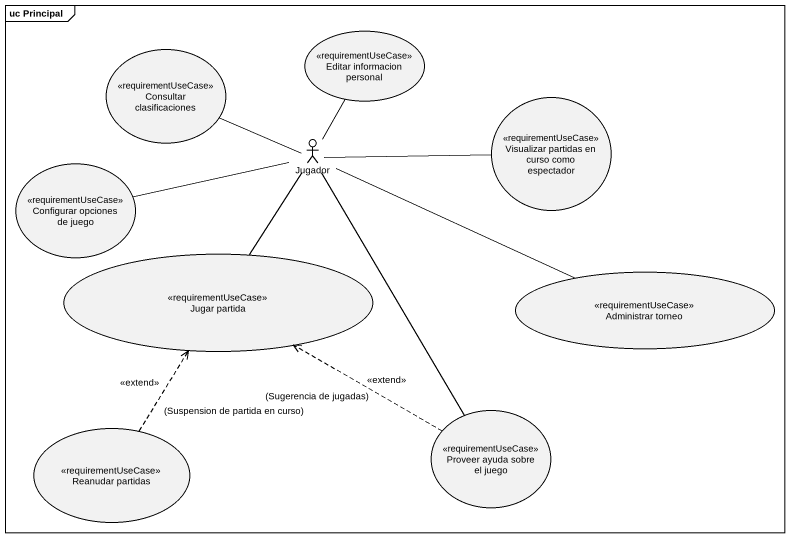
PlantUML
@startuml
mainframe uc Principal
usecase "Editar informacion personal" as Editar_informacion_personal <<requirementUseCase>>
usecase "Consultar clasificaciones" as Consultar_clasificaciones <<requirementUseCase>>
usecase "Visualizar partidas en curso como espectador" as Visualizar_partidas_en <<requirementUseCase>>
actor Jugador
usecase "Configurar opciones de juego" as Configurar_opciones_de_juego <<requirementUseCase>>
usecase "Jugar partida" as Jugar_partida <<requirementUseCase>>
usecase "Administrar torneo" as Administrar_torneo <<requirementUseCase>>
usecase "Proveer ayuda sobre el juego" as Proveer_ayuda_sobre_el_juego <<requirementUseCase>>
usecase "Reanudar partidas" as Reanudar_partidas <<requirementUseCase>>
Consultar_clasificaciones -right- Jugador
Jugador -up- Editar_informacion_personal
Jugador -right- Visualizar_partidas_en
Jugador -left- Configurar_opciones_de_juego
Jugador -- Jugar_partida
Jugador -right- Administrar_torneo
Jugador -- Proveer_ayuda_sobre_el_juego
Proveer_ayuda_sobre_el_juego .left.> Jugar_partida : <<extend>>\n(Sugerencia de jugadas)
Reanudar_partidas .up.> Jugar_partida : <<extend>>\n(Suspension de partida en curso)
@enduml
